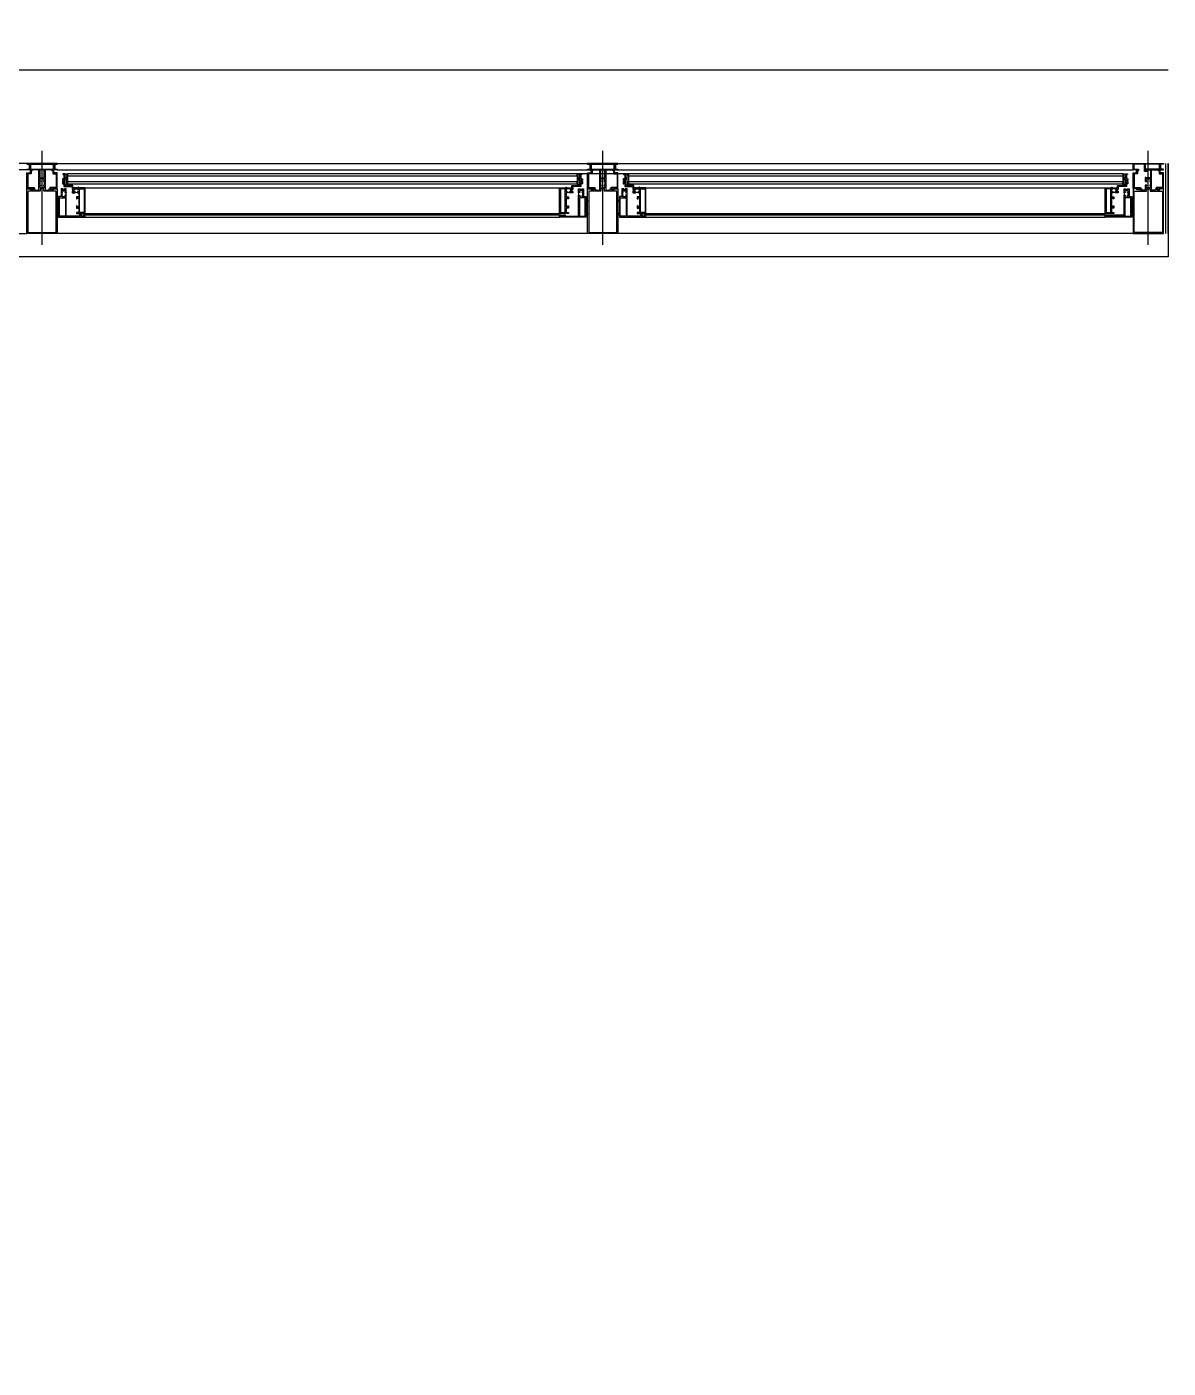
# Model space of a CAD drawing. Header units: millimetres. Extents: x 8456 to 190005487, y 619 to 455456909.
# Drawn here: x 196767.9 to 197144, y 159489.1 to 159931.1 of the extents above; entities that cross this region are included whole.
import ezdxf

# ---------------------------------------------------------------- set-up
doc = ezdxf.new("R2010")
doc.units = ezdxf.units.MM
doc.header["$LTSCALE"] = 400
doc.header["$MEASUREMENT"] = 0
doc.layers.get('0').update_dxf_attribs({"linetype": 'CONTINUOUS'})
doc.layers.get('Defpoints').update_dxf_attribs({"color": 153, "linetype": 'CONTINUOUS'})
for name, color, linetype in [('AA-HAT-타일', 8, 'CONTINUOUS'), ('AA-WID', 4, 'CONTINUOUS'), ('FIN', 5, 'CONTINUOUS'), ('WID', 4, 'CONTINUOUS')]:
    doc.layers.add(name, color=color, linetype=linetype)
doc.layers.add('G-창호공차', color=31, linetype='CONTINUOUS', plot=False)

# ---------------------------------------------------------------- blocks, each defined once
blk = doc.blocks.new('A$C2DB436D3')
at = {"color": 8, "ltscale": 100}
blk.add_line((7153.54, 23109.55, 2515.73), (7949.94, 23109.55, 2515.73), dxfattribs=at)
at = {"layer": 'AA-HAT-타일', "color": 8}
blk.add_line((7949.94, 23021.55, 2515.73), (7153.54, 23021.55, 2515.73), dxfattribs=at)
at = {"layer": 'AA-WID', "color": 8}
for p, q in [((7419.74, 23027.23, 2515.73), (7419.74, 23071.51, 2515.73)), ((7683.74, 23027.23, 2515.73), (7683.74, 23071.51, 2515.73)), ((7940.59, 23027.23, 2515.73), (7940.59, 23071.51, 2515.73)), ((7412.59, 23065.55, 2515.73), (7170.04, 23065.55, 2515.73)), ((7426.89, 23065.55, 2515.73), (7933.44, 23065.55, 2515.73)), ((7412.59, 23062.47, 2515.73), (7170.04, 23062.47, 2515.73)), ((7426.89, 23062.47, 2515.73), (7933.44, 23062.47, 2515.73)), ((7431.81, 23059.61, 2515.73), (7431.81, 23060.71, 2515.73)), ((7928.52, 23060.71, 2515.73), (7431.81, 23060.71, 2515.73)), ((7671.67, 23059.61, 2515.73), (7431.81, 23059.61, 2515.73)), ((7431.81, 23055.87, 2515.73), (7431.81, 23057.19, 2515.73)), ((7671.67, 23056.97, 2515.73), (7431.81, 23056.97, 2515.73)), ((7671.67, 23059.61, 2515.73), (7671.67, 23060.71, 2515.73)), ((7671.67, 23055.87, 2515.73), (7671.67, 23057.19, 2515.73)), ((7695.81, 23059.61, 2515.73), (7695.81, 23060.71, 2515.73)), ((7928.52, 23059.61, 2515.73), (7695.81, 23059.61, 2515.73)), ((7695.81, 23055.87, 2515.73), (7695.81, 23057.19, 2515.73)), ((7928.52, 23056.97, 2515.73), (7695.81, 23056.97, 2515.73)), ((7928.52, 23060.71, 2515.73), (7928.52, 23055.87, 2515.73)), ((7928.52, 23060.49, 2515.73), (7929.06, 23055.21, 2515.73)), ((7928.52, 23055.87, 2515.73), (7928.52, 23057.19, 2515.73)), ((7671.67, 23055.87, 2515.73), (7431.81, 23055.87, 2515.73)), ((7440.09, 23054.11, 2515.73), (7669.6, 23054.11, 2515.73)), ((7928.52, 23055.87, 2515.73), (7695.81, 23055.87, 2515.73)), ((7697.87, 23054.11, 2515.73), (7923.21, 23054.11, 2515.73)), ((7924.88, 23053.67, 2515.73), (7924.88, 23054.11, 2515.73)), ((7440.09, 23042.01, 2515.73), (7663.39, 23042.01, 2515.73)), ((7440.09, 23041.35, 2515.73), (7663.39, 23041.35, 2515.73)), ((7440.09, 23040.25, 2515.73), (7663.39, 23040.25, 2515.73)), ((7704.09, 23042.01, 2515.73), (7920.24, 23042.01, 2515.73)), ((7704.09, 23041.35, 2515.73), (7929.15, 23041.35, 2515.73)), ((7704.09, 23040.25, 2515.73), (7920.24, 23040.25, 2515.73)), ((7170.04, 23032.55, 2515.73), (7412.59, 23032.55, 2515.73)), ((7933.44, 23032.55, 2515.73), (7426.89, 23032.55, 2515.73))]:
    blk.add_line(p, q, dxfattribs=at)
at = {"layer": 'AA-WID', "color": 8, "elevation": 2515.73}
for points in [[(7419.74, 23065.55), (7412.59, 23065.55), (7412.59, 23065.22), (7414.02, 23065.22, -0.414214), (7414.13, 23065.11), (7414.13, 23063.14, 1), (7414.46, 23063.14), (7414.46, 23065.11, -0.414214), (7414.57, 23065.22), (7425.02, 23065.22), (7425.02, 23063.14, 1), (7425.35, 23063.14), (7425.35, 23065.11, -0.414214), (7425.46, 23065.22), (7426.89, 23065.22), (7426.89, 23065.55), (7419.74, 23065.55)], [(7426.89, 23032.55), (7412.59, 23032.55), (7412.59, 23053.67), (7414.56, 23053.67, -1), (7414.56, 23053.43), (7414.35, 23053.43), (7414.35, 23053.08), (7415.67, 23053.08), (7415.67, 23053.43), (7415.46, 23053.43, -1), (7415.46, 23053.67), (7416.22, 23053.67, -0.414214), (7416.33, 23053.56), (7416.33, 23053.12, 0.414214), (7416.44, 23053.01), (7418.2, 23053.01, 0.414214), (7418.31, 23053.12), (7418.31, 23056.14), (7418.38, 23056.2), (7418.31, 23056.27), (7418.31, 23062.25, 0.414214), (7418.09, 23062.47), (7415.12, 23062.47), (7415.12, 23062.31, -1), (7414.79, 23062.31), (7414.79, 23062.47), (7412.59, 23062.47), (7412.59, 23062.91), (7413.67, 23062.91, 0.414214), (7413.78, 23063.02), (7413.78, 23064.84, -1), (7414.11, 23064.84), (7414.11, 23063.02, 0.414214), (7414.22, 23062.91), (7419.74, 23062.91), (7425.26, 23062.91, 0.414214), (7425.37, 23063.02), (7425.37, 23064.84, -1), (7425.7, 23064.84), (7425.7, 23063.02, 0.414214), (7425.81, 23062.91), (7426.89, 23062.91), (7426.89, 23062.47), (7424.69, 23062.47), (7424.69, 23062.31, -1), (7424.36, 23062.31), (7424.36, 23062.47), (7421.39, 23062.47, 0.414214), (7421.17, 23062.25), (7421.17, 23056.27), (7421.1, 23056.2), (7421.17, 23056.14), (7421.17, 23053.12, 0.414214), (7421.28, 23053.01), (7423.04, 23053.01, 0.414214), (7423.15, 23053.12), (7423.15, 23053.56, -0.414214), (7423.26, 23053.67), (7424.02, 23053.67, -1), (7424.02, 23053.43), (7423.81, 23053.43), (7423.81, 23053.08), (7425.13, 23053.08), (7425.13, 23053.43), (7424.92, 23053.43, -1), (7424.92, 23053.67), (7426.89, 23053.67), (7426.89, 23032.55)], [(7683.74, 23065.55), (7676.59, 23065.55), (7676.59, 23065.22), (7678.02, 23065.22, -0.414214), (7678.13, 23065.11), (7678.13, 23063.14, 1), (7678.46, 23063.14), (7678.46, 23065.11, -0.414214), (7678.57, 23065.22), (7689.02, 23065.22), (7689.02, 23063.14, 1), (7689.35, 23063.14), (7689.35, 23065.11, -0.414214), (7689.46, 23065.22), (7690.89, 23065.22), (7690.89, 23065.55), (7683.74, 23065.55)], [(7690.89, 23032.55), (7676.59, 23032.55), (7676.59, 23053.67), (7678.56, 23053.67, -1), (7678.56, 23053.43), (7678.35, 23053.43), (7678.35, 23053.08), (7679.67, 23053.08), (7679.67, 23053.43), (7679.46, 23053.43, -1), (7679.46, 23053.67), (7680.22, 23053.67, -0.414214), (7680.33, 23053.56), (7680.33, 23053.12, 0.414214), (7680.44, 23053.01), (7682.2, 23053.01, 0.414214), (7682.31, 23053.12), (7682.31, 23056.14), (7682.38, 23056.2), (7682.31, 23056.27), (7682.31, 23062.25, 0.414214), (7682.09, 23062.47), (7679.12, 23062.47), (7679.12, 23062.31, -1), (7678.79, 23062.31), (7678.79, 23062.47), (7676.59, 23062.47), (7676.59, 23062.91), (7677.67, 23062.91, 0.414214), (7677.78, 23063.02), (7677.78, 23064.84, -1), (7678.11, 23064.84), (7678.11, 23063.02, 0.414214), (7678.22, 23062.91), (7683.74, 23062.91), (7689.26, 23062.91, 0.414214), (7689.37, 23063.02), (7689.37, 23064.84, -1), (7689.7, 23064.84), (7689.7, 23063.02, 0.414214), (7689.81, 23062.91), (7690.89, 23062.91), (7690.89, 23062.47), (7688.69, 23062.47), (7688.69, 23062.31, -1), (7688.36, 23062.31), (7688.36, 23062.47), (7685.39, 23062.47, 0.414214), (7685.17, 23062.25), (7685.17, 23056.27), (7685.1, 23056.2), (7685.17, 23056.14), (7685.17, 23053.12, 0.414214), (7685.28, 23053.01), (7687.04, 23053.01, 0.414214), (7687.15, 23053.12), (7687.15, 23053.56, -0.414214), (7687.26, 23053.67), (7688.02, 23053.67, -1), (7688.02, 23053.43), (7687.81, 23053.43), (7687.81, 23053.08), (7689.13, 23053.08), (7689.13, 23053.43), (7688.92, 23053.43, -1), (7688.92, 23053.67), (7690.89, 23053.67), (7690.89, 23032.55)], [(7419.74, 23058.29), (7418.93, 23058.29, 0.414214), (7418.75, 23058.12), (7418.75, 23057.52, 0.414214), (7418.86, 23057.41), (7418.91, 23057.41, -1), (7418.91, 23057.08), (7418.86, 23057.08, 0.414214), (7418.75, 23056.97), (7418.75, 23055.43, 0.414214), (7418.86, 23055.32), (7418.91, 23055.32, -1), (7418.91, 23054.99), (7418.86, 23054.99, 0.414214), (7418.75, 23054.88), (7418.75, 23054.29, 0.414214), (7418.93, 23054.11), (7419.74, 23054.11)], [(7419.74, 23058.29), (7420.55, 23058.29, -0.414214), (7420.73, 23058.12), (7420.73, 23057.52, -0.414214), (7420.62, 23057.41), (7420.56, 23057.41, 1), (7420.56, 23057.08), (7420.62, 23057.08, -0.414214), (7420.73, 23056.97), (7420.73, 23055.43, -0.414214), (7420.62, 23055.32), (7420.56, 23055.32, 1), (7420.56, 23054.99), (7420.62, 23054.99, -0.414214), (7420.73, 23054.88), (7420.73, 23054.29, -0.414214), (7420.55, 23054.11), (7419.74, 23054.11)], [(7437.12, 23054.11), (7437.12, 23054.22, 1), (7436.79, 23054.22), (7436.79, 23054.11), (7435.98, 23054.11), (7435.91, 23054.05), (7435.84, 23054.11), (7434.31, 23054.11), (7434.31, 23055.21), (7431.27, 23055.21), (7431.27, 23055.65), (7430.98, 23055.65), (7430.98, 23055.21), (7430.5, 23055.21), (7430.5, 23058.45), (7430.98, 23058.45), (7430.98, 23058.01), (7431.27, 23058.01), (7431.27, 23058.73), (7430.5, 23058.73), (7430.5, 23060.71), (7429.64, 23060.71, 0.414214), (7429.57, 23060.65), (7429.57, 23060.45, 0.414214), (7429.64, 23060.38), (7430.06, 23060.38), (7430.06, 23058.34), (7429.35, 23058.34), (7429.35, 23057.68, 0.414214), (7429.46, 23057.57), (7429.62, 23057.57, 0.414214), (7429.73, 23057.68), (7429.73, 23057.9), (7430.06, 23057.9), (7430.06, 23057.57), (7430.06, 23057.08), (7429.35, 23057.08), (7429.35, 23056.09, 0.414214), (7429.46, 23055.98), (7429.62, 23055.98, 0.414214), (7429.73, 23056.09), (7429.73, 23056.64), (7430.06, 23056.64), (7430.06, 23054.77), (7433.87, 23054.77), (7433.87, 23053.34, 0.414214), (7433.98, 23053.23, 0.414214), (7434.09, 23053.34), (7434.09, 23053.54, -0.414214), (7434.23, 23053.67, -0.414214), (7434.37, 23053.54), (7434.37, 23052.18, -0.414214), (7434.23, 23052.05, -0.414214), (7434.09, 23052.18), (7434.09, 23052.38, 0.414214), (7433.98, 23052.49, 0.414214), (7433.87, 23052.38), (7433.87, 23051.69), (7435.23, 23051.69, 0.414214), (7435.34, 23051.8), (7435.34, 23052.24, 1), (7435.12, 23052.24, -0.414214), (7435.01, 23052.13), (7434.94, 23052.13, -0.414214), (7434.81, 23052.27), (7434.81, 23053.54, -0.414214), (7434.94, 23053.67), (7435.01, 23053.67, -0.414214), (7435.12, 23053.56, 1), (7435.34, 23053.56, -0.414214), (7435.45, 23053.67), (7436.37, 23053.67, -0.414214), (7436.48, 23053.56, 1), (7436.7, 23053.56, -0.414214), (7436.81, 23053.67), (7436.88, 23053.67, -0.414214), (7437.01, 23053.54), (7437.01, 23052.27, -0.414214), (7436.88, 23052.13), (7436.81, 23052.13, -0.414214), (7436.7, 23052.24, 1), (7436.48, 23052.24), (7436.48, 23051.8, 0.414214), (7436.59, 23051.69), (7437.01, 23051.69), (7437.01, 23049.82), (7435.91, 23049.82), (7435.91, 23048.83), (7436.35, 23048.83), (7436.35, 23049.38), (7437.01, 23049.38), (7437.01, 23044.98), (7436.35, 23044.98), (7436.35, 23045.53), (7435.91, 23045.53), (7435.91, 23044.54), (7437.01, 23044.54), (7437.01, 23042.45), (7435.91, 23042.45), (7435.91, 23042.01), (7440.09, 23042.01), (7440.09, 23054.11), (7437.12, 23054.11)], [(7666.36, 23054.11), (7666.36, 23054.22, -1), (7666.69, 23054.22), (7666.69, 23054.11), (7667.5, 23054.11), (7667.57, 23054.05), (7667.63, 23054.11), (7669.16, 23054.11), (7669.16, 23055.21), (7672.21, 23055.21), (7672.21, 23055.65), (7672.5, 23055.65), (7672.5, 23055.21), (7672.98, 23055.21), (7672.98, 23058.45), (7672.5, 23058.45), (7672.5, 23058.01), (7672.21, 23058.01), (7672.21, 23058.73), (7672.98, 23058.73), (7672.98, 23060.71), (7673.84, 23060.71, -0.414214), (7673.91, 23060.65), (7673.91, 23060.45, -0.414214), (7673.84, 23060.38), (7673.42, 23060.38), (7673.42, 23058.34), (7674.13, 23058.34), (7674.13, 23057.68, -0.414214), (7674.02, 23057.57), (7673.86, 23057.57, -0.414214), (7673.75, 23057.68), (7673.75, 23057.9), (7673.42, 23057.9), (7673.42, 23057.57), (7673.42, 23057.08), (7674.13, 23057.08), (7674.13, 23056.09, -0.414214), (7674.02, 23055.98), (7673.86, 23055.98, -0.414214), (7673.75, 23056.09), (7673.75, 23056.64), (7673.42, 23056.64), (7673.42, 23054.77), (7669.6, 23054.77), (7669.6, 23053.34, -0.414214), (7669.49, 23053.23, -0.414214), (7669.38, 23053.34), (7669.38, 23053.54, 0.414214), (7669.25, 23053.67, 0.414214), (7669.11, 23053.54), (7669.11, 23052.18, 0.414214), (7669.25, 23052.05, 0.414214), (7669.38, 23052.18), (7669.38, 23052.38, -0.414214), (7669.49, 23052.49, -0.414214), (7669.6, 23052.38), (7669.6, 23051.69), (7668.25, 23051.69, -0.414214), (7668.14, 23051.8), (7668.14, 23052.24, -1), (7668.36, 23052.24, 0.414214), (7668.47, 23052.13), (7668.54, 23052.13, 0.414214), (7668.67, 23052.27), (7668.67, 23053.54, 0.414214), (7668.54, 23053.67), (7668.47, 23053.67, 0.414214), (7668.36, 23053.56, -1), (7668.14, 23053.56, 0.414214), (7668.03, 23053.67), (7667.11, 23053.67, 0.414214), (7667, 23053.56, -1), (7666.78, 23053.56, 0.414214), (7666.67, 23053.67), (7666.6, 23053.67, 0.414214), (7666.47, 23053.54), (7666.47, 23052.27, 0.414214), (7666.6, 23052.13), (7666.67, 23052.13, 0.414214), (7666.78, 23052.24, -1), (7667, 23052.24), (7667, 23051.8, -0.414214), (7666.89, 23051.69), (7666.47, 23051.69), (7666.47, 23049.82), (7667.57, 23049.82), (7667.57, 23048.83), (7667.13, 23048.83), (7667.13, 23049.38), (7666.47, 23049.38), (7666.47, 23044.98), (7667.13, 23044.98), (7667.13, 23045.53), (7667.57, 23045.53), (7667.57, 23044.54), (7666.47, 23044.54), (7666.47, 23042.45), (7667.57, 23042.45), (7667.57, 23042.01), (7663.39, 23042.01), (7663.39, 23054.11), (7666.36, 23054.11)], [(7683.74, 23058.29), (7682.93, 23058.29, 0.414214), (7682.75, 23058.12), (7682.75, 23057.52, 0.414214), (7682.86, 23057.41), (7682.91, 23057.41, -1), (7682.91, 23057.08), (7682.86, 23057.08, 0.414214), (7682.75, 23056.97), (7682.75, 23055.43, 0.414214), (7682.86, 23055.32), (7682.91, 23055.32, -1), (7682.91, 23054.99), (7682.86, 23054.99, 0.414214), (7682.75, 23054.88), (7682.75, 23054.29, 0.414214), (7682.93, 23054.11), (7683.74, 23054.11)], [(7683.74, 23058.29), (7684.55, 23058.29, -0.414214), (7684.73, 23058.12), (7684.73, 23057.52, -0.414214), (7684.62, 23057.41), (7684.56, 23057.41, 1), (7684.56, 23057.08), (7684.62, 23057.08, -0.414214), (7684.73, 23056.97), (7684.73, 23055.43, -0.414214), (7684.62, 23055.32), (7684.56, 23055.32, 1), (7684.56, 23054.99), (7684.62, 23054.99, -0.414214), (7684.73, 23054.88), (7684.73, 23054.29, -0.414214), (7684.55, 23054.11), (7683.74, 23054.11)], [(7701.12, 23054.11), (7701.12, 23054.22, 1), (7700.79, 23054.22), (7700.79, 23054.11), (7699.98, 23054.11), (7699.91, 23054.05), (7699.84, 23054.11), (7698.31, 23054.11), (7698.31, 23055.21), (7695.27, 23055.21), (7695.27, 23055.65), (7694.98, 23055.65), (7694.98, 23055.21), (7694.5, 23055.21), (7694.5, 23058.45), (7694.98, 23058.45), (7694.98, 23058.01), (7695.27, 23058.01), (7695.27, 23058.73), (7694.5, 23058.73), (7694.5, 23060.71), (7693.64, 23060.71, 0.414214), (7693.57, 23060.65), (7693.57, 23060.45, 0.414214), (7693.64, 23060.38), (7694.06, 23060.38), (7694.06, 23058.34), (7693.35, 23058.34), (7693.35, 23057.68, 0.414214), (7693.46, 23057.57), (7693.62, 23057.57, 0.414214), (7693.73, 23057.68), (7693.73, 23057.9), (7694.06, 23057.9), (7694.06, 23057.57), (7694.06, 23057.08), (7693.35, 23057.08), (7693.35, 23056.09, 0.414214), (7693.46, 23055.98), (7693.62, 23055.98, 0.414214), (7693.73, 23056.09), (7693.73, 23056.64), (7694.06, 23056.64), (7694.06, 23054.77), (7697.87, 23054.77), (7697.87, 23053.34, 0.414214), (7697.98, 23053.23, 0.414214), (7698.09, 23053.34), (7698.09, 23053.54, -0.414214), (7698.23, 23053.67, -0.414214), (7698.37, 23053.54), (7698.37, 23052.18, -0.414214), (7698.23, 23052.05, -0.414214), (7698.09, 23052.18), (7698.09, 23052.38, 0.414214), (7697.98, 23052.49, 0.414214), (7697.87, 23052.38), (7697.87, 23051.69), (7699.23, 23051.69, 0.414214), (7699.34, 23051.8), (7699.34, 23052.24, 1), (7699.12, 23052.24, -0.414214), (7699.01, 23052.13), (7698.94, 23052.13, -0.414214), (7698.81, 23052.27), (7698.81, 23053.54, -0.414214), (7698.94, 23053.67), (7699.01, 23053.67, -0.414214), (7699.12, 23053.56, 1), (7699.34, 23053.56, -0.414214), (7699.45, 23053.67), (7700.37, 23053.67, -0.414214), (7700.48, 23053.56, 1), (7700.7, 23053.56, -0.414214), (7700.81, 23053.67), (7700.88, 23053.67, -0.414214), (7701.01, 23053.54), (7701.01, 23052.27, -0.414214), (7700.88, 23052.13), (7700.81, 23052.13, -0.414214), (7700.7, 23052.24, 1), (7700.48, 23052.24), (7700.48, 23051.8, 0.414214), (7700.59, 23051.69), (7701.01, 23051.69), (7701.01, 23049.82), (7699.91, 23049.82), (7699.91, 23048.83), (7700.35, 23048.83), (7700.35, 23049.38), (7701.01, 23049.38), (7701.01, 23044.98), (7700.35, 23044.98), (7700.35, 23045.53), (7699.91, 23045.53), (7699.91, 23044.54), (7701.01, 23044.54), (7701.01, 23042.45), (7699.91, 23042.45), (7699.91, 23042.01), (7704.09, 23042.01), (7704.09, 23054.11), (7701.12, 23054.11)], [(7923.21, 23054.11), (7923.21, 23054.22, -1), (7923.54, 23054.22), (7923.54, 23054.11), (7924.35, 23054.11), (7924.42, 23054.05), (7924.48, 23054.11), (7926.01, 23054.11), (7926.01, 23055.21), (7929.06, 23055.21), (7929.06, 23055.65), (7929.35, 23055.65), (7929.35, 23055.21), (7929.83, 23055.21), (7929.83, 23058.44), (7929.35, 23058.44), (7929.35, 23058), (7929.06, 23058), (7929.06, 23058.73), (7929.83, 23058.73), (7929.83, 23060.71), (7930.69, 23060.71, -0.414214), (7930.76, 23060.65), (7930.76, 23060.45, -0.414214), (7930.69, 23060.38), (7930.27, 23060.38), (7930.27, 23058.34), (7930.98, 23058.34), (7930.98, 23057.68, -0.414214), (7930.87, 23057.57), (7930.71, 23057.57, -0.414214), (7930.6, 23057.68), (7930.6, 23057.9), (7930.27, 23057.9), (7930.27, 23057.57), (7930.27, 23057.08), (7930.98, 23057.08), (7930.98, 23056.09, -0.414214), (7930.87, 23055.98), (7930.71, 23055.98, -0.414214), (7930.6, 23056.09), (7930.6, 23056.64), (7930.27, 23056.64), (7930.27, 23054.77), (7926.45, 23054.77), (7926.45, 23053.34, -0.414214), (7926.34, 23053.23, -0.414214), (7926.23, 23053.34), (7926.23, 23053.53, 0.414214), (7926.1, 23053.67, 0.414214), (7925.96, 23053.53), (7925.96, 23052.18, 0.414214), (7926.1, 23052.04, 0.414214), (7926.23, 23052.18), (7926.23, 23052.37, -0.414214), (7926.34, 23052.48, -0.414214), (7926.45, 23052.37), (7926.45, 23051.69), (7925.1, 23051.69, -0.414214), (7924.99, 23051.8), (7924.99, 23052.24, -1), (7925.21, 23052.24, 0.414214), (7925.32, 23052.13), (7925.39, 23052.13, 0.414214), (7925.52, 23052.26), (7925.52, 23053.54, 0.414214), (7925.39, 23053.67), (7925.32, 23053.67, 0.414214), (7925.21, 23053.56, -1), (7924.99, 23053.56, 0.414214), (7924.88, 23053.67), (7923.96, 23053.67, 0.414214), (7923.85, 23053.56, -1), (7923.63, 23053.56, 0.414214), (7923.52, 23053.67), (7923.45, 23053.67, 0.414214), (7923.32, 23053.54), (7923.32, 23052.26, 0.414214), (7923.45, 23052.13), (7923.52, 23052.13, 0.414214), (7923.63, 23052.24, -1), (7923.85, 23052.24), (7923.85, 23051.8, -0.414214), (7923.74, 23051.69), (7923.32, 23051.69), (7923.32, 23049.82), (7924.42, 23049.82), (7924.42, 23048.83), (7923.98, 23048.83), (7923.98, 23049.38), (7923.32, 23049.38), (7923.32, 23044.98), (7923.98, 23044.98), (7923.98, 23045.53), (7924.42, 23045.53), (7924.42, 23044.54), (7923.32, 23044.54), (7923.32, 23042.45), (7924.42, 23042.45), (7924.42, 23042.01), (7920.24, 23042.01), (7920.24, 23054.11), (7923.21, 23054.11)], [(7419.74, 23053.56), (7418.97, 23053.56, 0.414214), (7418.86, 23053.45), (7418.86, 23052.57, -0.414214), (7418.75, 23052.46), (7413.25, 23052.46, 0.414214), (7413.14, 23052.35), (7413.14, 23033.1), (7426.34, 23033.1), (7426.34, 23052.35, 0.414214), (7426.23, 23052.46), (7420.73, 23052.46, -0.414214), (7420.62, 23052.57), (7420.62, 23053.45, 0.414214), (7420.51, 23053.56), (7419.74, 23053.56)], [(7683.74, 23053.56), (7682.97, 23053.56, 0.414214), (7682.86, 23053.45), (7682.86, 23052.57, -0.414214), (7682.75, 23052.46), (7677.25, 23052.46, 0.414214), (7677.14, 23052.35), (7677.14, 23033.1), (7690.34, 23033.1), (7690.34, 23052.35, 0.414214), (7690.23, 23052.46), (7684.73, 23052.46, -0.414214), (7684.62, 23052.57), (7684.62, 23053.45, 0.414214), (7684.51, 23053.56), (7683.74, 23053.56)]]:
    blk.add_lwpolyline(points, format="xyb", dxfattribs=at)
for points in [[(7946.2, 23065.11), (7946.2, 23063.14, -1), (7945.87, 23063.14), (7945.87, 23065.11, 0.414214), (7945.76, 23065.22), (7939.31, 23065.22, 0.414214), (7939.09, 23065), (7939.09, 23062.08), (7939.54, 23062.08), (7939.65, 23062.41), (7939.98, 23062.41), (7939.98, 23061.97, -0.414214), (7939.76, 23061.75), (7938.98, 23061.75, -0.414214), (7938.76, 23061.97), (7938.76, 23065, 0.414214), (7938.54, 23065.22), (7933.88, 23065.22, 0.414214), (7933.77, 23065.11), (7933.77, 23062.91, 0.414214), (7933.88, 23062.8), (7935.97, 23062.8), (7935.97, 23062.31, -1), (7935.64, 23062.31), (7935.64, 23062.47), (7933.44, 23062.47), (7933.44, 23065.55), (7947.74, 23065.55), (7947.74, 23065.22), (7946.31, 23065.22, 0.414214)], [(7947.74, 23053.67), (7945.77, 23053.67, 1), (7945.77, 23053.43), (7945.98, 23053.43), (7945.98, 23053.08), (7944.66, 23053.08), (7944.66, 23053.43), (7944.87, 23053.43, 1), (7944.87, 23053.67), (7944.11, 23053.67, 0.414214), (7944, 23053.56), (7944, 23053.12, -0.414214), (7943.89, 23053.01), (7942.13, 23053.01, -0.414214), (7942.02, 23053.12), (7942.02, 23056.14), (7941.95, 23056.2), (7942.02, 23056.27), (7942.02, 23062.25, -0.414214), (7942.24, 23062.47), (7945.21, 23062.47), (7945.21, 23062.31, 1), (7945.54, 23062.31), (7945.54, 23062.47), (7947.74, 23062.47), (7947.74, 23062.91), (7946.66, 23062.91, -0.414214), (7946.55, 23063.02), (7946.55, 23064.84, 1), (7946.22, 23064.84), (7946.22, 23063.02, -0.414214), (7946.11, 23062.91), (7939.38, 23062.91, 0.414214), (7939.16, 23062.69), (7939.16, 23062.14), (7939.49, 23062.14), (7939.57, 23062.4, -0.322823), (7939.68, 23062.47), (7941.47, 23062.47, -0.414214), (7941.58, 23062.36), (7941.58, 23058.84, -0.414214), (7941.47, 23058.73), (7939.67, 23058.73, -0.284079), (7939.57, 23058.79), (7939.49, 23058.95), (7939.16, 23058.95), (7939.16, 23057.19, 0.414214), (7939.27, 23057.08), (7939.76, 23057.08, 1), (7939.76, 23057.41), (7939.71, 23057.41, -0.414214), (7939.6, 23057.52), (7939.6, 23058.12, -0.414214), (7939.78, 23058.29), (7941.4, 23058.29, -0.414214), (7941.58, 23058.12), (7941.58, 23057.52, -0.414214), (7941.47, 23057.41), (7941.41, 23057.41, 1), (7941.41, 23057.08), (7941.47, 23057.08, -0.414214), (7941.58, 23056.97), (7941.58, 23055.43, -0.414214), (7941.47, 23055.32), (7941.41, 23055.32, 1), (7941.41, 23054.99), (7941.47, 23054.99, -0.414214), (7941.58, 23054.88), (7941.58, 23054.29, -0.414214), (7941.4, 23054.11), (7939.78, 23054.11, -0.414214), (7939.6, 23054.29), (7939.6, 23054.88, -0.414214), (7939.71, 23054.99), (7939.76, 23054.99, 1), (7939.76, 23055.32), (7939.27, 23055.32, 0.414214), (7939.16, 23055.21), (7939.16, 23053.12, -0.414214), (7939.05, 23053.01), (7937.07, 23053.01, -0.414214), (7936.96, 23053.12), (7936.96, 23053.23, -0.414214), (7937.07, 23053.34), (7937.39, 23053.34, 1), (7937.39, 23053.67), (7936.31, 23053.67, 1), (7936.31, 23053.43), (7936.52, 23053.43), (7936.52, 23053.08), (7935.2, 23053.08), (7935.2, 23053.43), (7935.41, 23053.43, 1), (7935.41, 23053.67), (7933.44, 23053.67), (7933.44, 23032.55), (7947.74, 23032.55)], [(7415.64, 23053.2, -0.414214), (7415.53, 23053.09), (7414.49, 23053.09, -0.414214), (7414.38, 23053.2), (7414.38, 23053.31, -0.414214), (7414.49, 23053.42), (7414.68, 23053.42, 0.696601), (7414.68, 23053.74), (7412.59, 23053.74), (7412.59, 23060.93, -0.414214), (7412.81, 23061.15), (7414.24, 23061.15), (7414.24, 23062.36), (7414.68, 23062.36), (7414.68, 23060.93, -0.414214), (7414.46, 23060.71), (7413.03, 23060.71), (7413.03, 23054.24), (7416, 23054.24), (7416, 23053.74), (7415.34, 23053.74, 0.696601), (7415.34, 23053.42), (7415.53, 23053.42, -0.414214), (7415.64, 23053.31)], [(7423.84, 23053.2, 0.414214), (7423.95, 23053.09), (7424.99, 23053.09, 0.414214), (7425.1, 23053.2), (7425.1, 23053.31, 0.414214), (7424.99, 23053.42), (7424.8, 23053.42, -0.696601), (7424.8, 23053.74), (7426.89, 23053.74), (7426.89, 23060.93, 0.414214), (7426.67, 23061.15), (7425.24, 23061.15), (7425.24, 23062.36), (7424.8, 23062.36), (7424.8, 23060.93, 0.414214), (7425.02, 23060.71), (7426.45, 23060.71), (7426.45, 23054.24), (7423.48, 23054.24), (7423.48, 23053.74), (7424.14, 23053.74, -0.696601), (7424.14, 23053.42), (7423.95, 23053.42, 0.414214), (7423.84, 23053.31)], [(7679.64, 23053.2, -0.414214), (7679.53, 23053.09), (7678.49, 23053.09, -0.414214), (7678.38, 23053.2), (7678.38, 23053.31, -0.414214), (7678.49, 23053.42), (7678.68, 23053.42, 0.696601), (7678.68, 23053.74), (7676.59, 23053.74), (7676.59, 23060.93, -0.414214), (7676.81, 23061.15), (7678.24, 23061.15), (7678.24, 23062.36), (7678.68, 23062.36), (7678.68, 23060.93, -0.414214), (7678.46, 23060.71), (7677.03, 23060.71), (7677.03, 23054.24), (7680, 23054.24), (7680, 23053.74), (7679.34, 23053.74, 0.696601), (7679.34, 23053.42), (7679.53, 23053.42, -0.414214), (7679.64, 23053.31)], [(7687.84, 23053.2, 0.414214), (7687.95, 23053.09), (7688.99, 23053.09, 0.414214), (7689.1, 23053.2), (7689.1, 23053.31, 0.414214), (7688.99, 23053.42), (7688.8, 23053.42, -0.696601), (7688.8, 23053.74), (7690.89, 23053.74), (7690.89, 23060.93, 0.414214), (7690.67, 23061.15), (7689.24, 23061.15), (7689.24, 23062.36), (7688.8, 23062.36), (7688.8, 23060.93, 0.414214), (7689.02, 23060.71), (7690.45, 23060.71), (7690.45, 23054.24), (7687.48, 23054.24), (7687.48, 23053.74), (7688.14, 23053.74, -0.696601), (7688.14, 23053.42), (7687.95, 23053.42, 0.414214), (7687.84, 23053.31)], [(7936.49, 23053.2, -0.414214), (7936.38, 23053.09), (7935.34, 23053.09, -0.414214), (7935.23, 23053.2), (7935.23, 23053.31, -0.414214), (7935.34, 23053.42), (7935.53, 23053.42, 0.696601), (7935.53, 23053.74), (7933.44, 23053.74), (7933.44, 23060.93, -0.414214), (7933.66, 23061.15), (7935.09, 23061.15), (7935.09, 23062.36), (7935.53, 23062.36), (7935.53, 23060.93, -0.414214), (7935.31, 23060.71), (7933.88, 23060.71), (7933.88, 23054.24), (7936.85, 23054.24), (7936.85, 23053.74), (7936.19, 23053.74, 0.696601), (7936.19, 23053.42), (7936.38, 23053.42, -0.414214), (7936.49, 23053.31)], [(7944.69, 23053.2, 0.414214), (7944.8, 23053.09), (7945.84, 23053.09, 0.414214), (7945.95, 23053.2), (7945.95, 23053.31, 0.414214), (7945.84, 23053.42), (7945.65, 23053.42, -0.696601), (7945.65, 23053.74), (7947.74, 23053.74), (7947.74, 23060.93, 0.414214), (7947.52, 23061.15), (7946.09, 23061.15), (7946.09, 23062.36), (7945.65, 23062.36), (7945.65, 23060.93, 0.414214), (7945.87, 23060.71), (7947.3, 23060.71), (7947.3, 23054.24), (7944.33, 23054.24), (7944.33, 23053.74), (7944.99, 23053.74, -0.696601), (7944.99, 23053.42), (7944.8, 23053.42, 0.414214), (7944.69, 23053.31)], [(7440.09, 23041.35), (7439.32, 23041.35, 1), (7439.32, 23041.02), (7439.65, 23041.02), (7439.65, 23040.69), (7437.89, 23040.69), (7437.89, 23041.02), (7438.22, 23041.02, 1), (7438.22, 23041.35), (7437.45, 23041.35), (7437.45, 23040.69), (7431.4, 23040.69, -0.414213), (7431.18, 23040.91), (7431.18, 23050.57, 0.414213), (7431.07, 23050.68), (7430.63, 23050.68, 1), (7430.63, 23050.46), (7430.74, 23050.46), (7430.74, 23049.93, -0.414214), (7430.63, 23049.82), (7429.31, 23049.82, -0.414214), (7429.2, 23049.93), (7429.2, 23050.46), (7429.31, 23050.46, 1), (7429.31, 23050.68), (7429.2, 23050.68), (7429.2, 23051.83), (7429.31, 23051.83, 1), (7429.31, 23052.05), (7429.2, 23052.05), (7429.2, 23052.57, -0.414214), (7429.31, 23052.68), (7430.63, 23052.68, -0.414214), (7430.74, 23052.57), (7430.74, 23052.05), (7430.63, 23052.05, 1), (7430.63, 23051.83), (7431.07, 23051.83, 0.414214), (7431.18, 23051.94), (7431.18, 23053.67), (7430.41, 23053.67, 0.414214), (7430.3, 23053.56), (7430.3, 23053.56, 0.414214), (7430.41, 23053.45), (7430.74, 23053.45), (7430.74, 23053.12), (7429.2, 23053.12), (7429.2, 23053.45), (7429.53, 23053.45, 1), (7429.53, 23053.67), (7428.76, 23053.67), (7428.76, 23051.32), (7428.83, 23051.25), (7428.76, 23051.19), (7428.76, 23050.04, -0.414214), (7428.65, 23049.93), (7427.55, 23049.93), (7427.55, 23048.17), (7427.11, 23048.17, 0.414214), (7426.89, 23047.95, 0.414214), (7427.11, 23047.73), (7427.55, 23047.73), (7427.55, 23042.01), (7427.11, 23042.01, 0.414214), (7426.89, 23041.79, 0.414214), (7427.11, 23041.57), (7427.55, 23041.57), (7427.55, 23040.25), (7440.09, 23040.25)], [(7663.39, 23041.35), (7664.16, 23041.35, -1), (7664.16, 23041.02), (7663.83, 23041.02), (7663.83, 23040.69), (7665.59, 23040.69), (7665.59, 23041.02), (7665.26, 23041.02, -1), (7665.26, 23041.35), (7666.03, 23041.35), (7666.03, 23040.69), (7672.08, 23040.69, 0.414213), (7672.3, 23040.91), (7672.3, 23050.57, -0.414213), (7672.41, 23050.68), (7672.85, 23050.68, -1), (7672.85, 23050.46), (7672.74, 23050.46), (7672.74, 23049.93, 0.414214), (7672.85, 23049.82), (7674.17, 23049.82, 0.414214), (7674.28, 23049.93), (7674.28, 23050.46), (7674.17, 23050.46, -1), (7674.17, 23050.68), (7674.28, 23050.68), (7674.28, 23051.83), (7674.17, 23051.83, -1), (7674.17, 23052.05), (7674.28, 23052.05), (7674.28, 23052.57, 0.414214), (7674.17, 23052.68), (7672.85, 23052.68, 0.414214), (7672.74, 23052.57), (7672.74, 23052.05), (7672.85, 23052.05, -1), (7672.85, 23051.83), (7672.41, 23051.83, -0.414214), (7672.3, 23051.94), (7672.3, 23053.67), (7673.07, 23053.67, -0.414214), (7673.18, 23053.56), (7673.18, 23053.56, -0.414214), (7673.07, 23053.45), (7672.74, 23053.45), (7672.74, 23053.12), (7674.28, 23053.12), (7674.28, 23053.45), (7673.95, 23053.45, -1), (7673.95, 23053.67), (7674.72, 23053.67), (7674.72, 23051.32), (7674.65, 23051.25), (7674.72, 23051.19), (7674.72, 23050.04, 0.414214), (7674.83, 23049.93), (7675.93, 23049.93), (7675.93, 23048.17), (7676.37, 23048.17, -0.414214), (7676.59, 23047.95, -0.414214), (7676.37, 23047.73), (7675.93, 23047.73), (7675.93, 23042.01), (7676.37, 23042.01, -0.414214), (7676.59, 23041.79, -0.414214), (7676.37, 23041.57), (7675.93, 23041.57), (7675.93, 23040.25), (7663.39, 23040.25)], [(7704.09, 23041.35), (7703.32, 23041.35, 1), (7703.32, 23041.02), (7703.65, 23041.02), (7703.65, 23040.69), (7701.89, 23040.69), (7701.89, 23041.02), (7702.22, 23041.02, 1), (7702.22, 23041.35), (7701.45, 23041.35), (7701.45, 23040.69), (7695.4, 23040.69, -0.414213), (7695.18, 23040.91), (7695.18, 23050.57, 0.414213), (7695.07, 23050.68), (7694.63, 23050.68, 1), (7694.63, 23050.46), (7694.74, 23050.46), (7694.74, 23049.93, -0.414214), (7694.63, 23049.82), (7693.31, 23049.82, -0.414214), (7693.2, 23049.93), (7693.2, 23050.46), (7693.31, 23050.46, 1), (7693.31, 23050.68), (7693.2, 23050.68), (7693.2, 23051.83), (7693.31, 23051.83, 1), (7693.31, 23052.05), (7693.2, 23052.05), (7693.2, 23052.57, -0.414214), (7693.31, 23052.68), (7694.63, 23052.68, -0.414214), (7694.74, 23052.57), (7694.74, 23052.05), (7694.63, 23052.05, 1), (7694.63, 23051.83), (7695.07, 23051.83, 0.414214), (7695.18, 23051.94), (7695.18, 23053.67), (7694.41, 23053.67, 0.414214), (7694.3, 23053.56), (7694.3, 23053.56, 0.414214), (7694.41, 23053.45), (7694.74, 23053.45), (7694.74, 23053.12), (7693.2, 23053.12), (7693.2, 23053.45), (7693.53, 23053.45, 1), (7693.53, 23053.67), (7692.76, 23053.67), (7692.76, 23051.32), (7692.83, 23051.25), (7692.76, 23051.19), (7692.76, 23050.04, -0.414214), (7692.65, 23049.93), (7691.55, 23049.93), (7691.55, 23048.17), (7691.11, 23048.17, 0.414214), (7690.89, 23047.95, 0.414214), (7691.11, 23047.73), (7691.55, 23047.73), (7691.55, 23042.01), (7691.11, 23042.01, 0.414214), (7690.89, 23041.79, 0.414214), (7691.11, 23041.57), (7691.55, 23041.57), (7691.55, 23040.25), (7704.09, 23040.25)], [(7920.24, 23041.35), (7921.01, 23041.35, -1), (7921.01, 23041.02), (7920.68, 23041.02), (7920.68, 23040.69), (7922.44, 23040.69), (7922.44, 23041.02), (7922.11, 23041.02, -1), (7922.11, 23041.35), (7922.88, 23041.35), (7922.88, 23040.69), (7928.93, 23040.69, 0.414213), (7929.15, 23040.91), (7929.15, 23050.57, -0.414213), (7929.26, 23050.68), (7929.7, 23050.68, -1), (7929.7, 23050.46), (7929.59, 23050.46), (7929.59, 23049.93, 0.414214), (7929.7, 23049.82), (7931.02, 23049.82, 0.414214), (7931.13, 23049.93), (7931.13, 23050.46), (7931.02, 23050.46, -1), (7931.02, 23050.68), (7931.13, 23050.68), (7931.13, 23051.82), (7931.02, 23051.82, -1), (7931.02, 23052.04), (7931.13, 23052.04), (7931.13, 23052.57, 0.414214), (7931.02, 23052.68), (7929.7, 23052.68, 0.414214), (7929.59, 23052.57), (7929.59, 23052.04), (7929.7, 23052.04, -1), (7929.7, 23051.82), (7929.26, 23051.82, -0.414214), (7929.15, 23051.93), (7929.15, 23053.67), (7929.92, 23053.67, -0.414214), (7930.03, 23053.56), (7930.03, 23053.56, -0.414214), (7929.92, 23053.45), (7929.59, 23053.45), (7929.59, 23053.12), (7931.13, 23053.12), (7931.13, 23053.45), (7930.8, 23053.45, -1), (7930.8, 23053.67), (7931.57, 23053.67), (7931.57, 23051.32), (7931.5, 23051.25), (7931.57, 23051.19), (7931.57, 23050.04, 0.414214), (7931.68, 23049.93), (7932.78, 23049.93), (7932.78, 23048.17), (7933.22, 23048.17, -0.414214), (7933.44, 23047.95, -0.414214), (7933.22, 23047.73), (7932.78, 23047.73), (7932.78, 23042.01), (7933.22, 23042.01, -0.414214), (7933.44, 23041.79, -0.414214), (7933.22, 23041.57), (7932.78, 23041.57), (7932.78, 23040.25), (7920.24, 23040.25)], [(7941.47, 23053.45), (7941.47, 23052.57, 0.414214), (7941.58, 23052.46), (7947.08, 23052.46, -0.414214), (7947.19, 23052.35), (7947.19, 23033.21, -0.414214), (7947.08, 23033.1), (7934.1, 23033.1, -0.414214), (7933.99, 23033.21), (7933.99, 23052.35, -0.414214), (7934.1, 23052.46), (7939.6, 23052.46, 0.414214), (7939.71, 23052.57), (7939.71, 23053.45, -0.414214), (7939.82, 23053.56), (7941.36, 23053.56, -0.414214)]]:
    blk.add_lwpolyline(points, format="xyb", close=True, dxfattribs=at)
for points in [[(7420.73, 23062.47), (7418.75, 23062.47), (7418.75, 23058.73), (7419.74, 23058.73), (7420.73, 23058.73), (7420.73, 23062.47)], [(7684.73, 23062.47), (7682.75, 23062.47), (7682.75, 23058.73), (7683.74, 23058.73), (7684.73, 23058.73), (7684.73, 23062.47)]]:
    blk.add_lwpolyline(points, dxfattribs=at)
for points in [[(7431.81, 23060.49), (7431.81, 23055.21), (7431.27, 23055.21), (7431.27, 23060.49)], [(7671.67, 23060.49), (7671.67, 23055.21), (7672.21, 23055.21), (7672.21, 23060.49)], [(7695.81, 23060.49), (7695.81, 23055.21), (7695.27, 23055.21), (7695.27, 23060.49)], [(7928.52, 23060.49), (7928.52, 23055.21), (7929.06, 23055.21), (7929.06, 23060.49)], [(7439.65, 23042.45), (7437.45, 23042.45), (7437.45, 23053.67), (7439.65, 23053.67)], [(7663.83, 23042.45), (7666.03, 23042.45), (7666.03, 23053.67), (7663.83, 23053.67)], [(7703.65, 23042.45), (7701.45, 23042.45), (7701.45, 23053.67), (7703.65, 23053.67)], [(7920.68, 23042.45), (7922.88, 23042.45), (7922.88, 23053.67), (7920.68, 23053.67)], [(7427.99, 23049.38), (7430.74, 23049.38), (7430.74, 23040.69), (7427.99, 23040.69)], [(7675.49, 23049.38), (7672.74, 23049.38), (7672.74, 23040.69), (7675.49, 23040.69)], [(7691.99, 23049.38), (7694.74, 23049.38), (7694.74, 23040.69), (7691.99, 23040.69)], [(7932.34, 23049.38), (7929.59, 23049.38), (7929.59, 23040.69), (7932.34, 23040.69)]]:
    blk.add_lwpolyline(points, close=True, dxfattribs=at)
at = {"layer": 'AA-WID', "color": 8}
for centre, radius, start, end in [((7431.15, 23062.45, 2515.73), 1.85, 249.23698, 290.76302), ((7672.32, 23062.45, 2515.73), 1.85, 249.23698, 290.76302), ((7695.15, 23062.45, 2515.73), 1.85, 249.23698, 290.76302), ((7929.17, 23062.45, 2515.73), 1.85, 249.23698, 290.76302), ((7432.35, 23051.25, 2515.73), 1.35, 153.40611, 206.59389), ((7435.91, 23049.64, 2515.73), 2.17, 73.82619, 106.17381), ((7667.57, 23049.64, 2515.73), 2.17, 73.82619, 106.17381), ((7671.12, 23051.25, 2515.73), 1.35, 333.40611, 26.59389), ((7696.35, 23051.25, 2515.73), 1.35, 153.40611, 206.59389), ((7699.91, 23049.64, 2515.73), 2.17, 73.82619, 106.17381), ((7924.42, 23049.64, 2515.73), 2.17, 73.82619, 106.17381), ((7927.97, 23051.25, 2515.73), 1.35, 333.40611, 26.59389)]:
    blk.add_arc(centre, radius, start, end, dxfattribs=at)
at = {"layer": 'Defpoints', "color": 8}
blk.add_line((7949.94, 23065.55, 2515.73), (7949.94, 23021.55, 2515.73), dxfattribs=at)
at = {"layer": 'FIN', "color": 8}
blk.add_arc((7527.54, 21938.05, 2515.73), 2200, 90, 153.25632, dxfattribs=at)
at = {"layer": 'G-창호공차', "color": 8}
for p, q in [((7948.84, 23032.55, 2515.73), (7948.84, 23065.55, 2515.73)), ((7949.94, 23032.55, 2515.73), (7949.94, 23065.55, 2515.73))]:
    blk.add_line(p, q, dxfattribs=at)
at = {"layer": 'WID', "color": 8}
for radius in [1980, 1936]:
    blk.add_arc((7813.54, 21828.05, 2515.73), radius, 90, 180, dxfattribs=at)

msp = doc.modelspace()

# ---------------------------------------------------------------- block references
at = {"xscale": 0.7, "yscale": 0.7, "zscale": 0.7}
msp.add_blockref('A$C2DB436D3', (191579.09, 143740.16, -160.09), dxfattribs=at)

doc.saveas('drawing.dxf')
